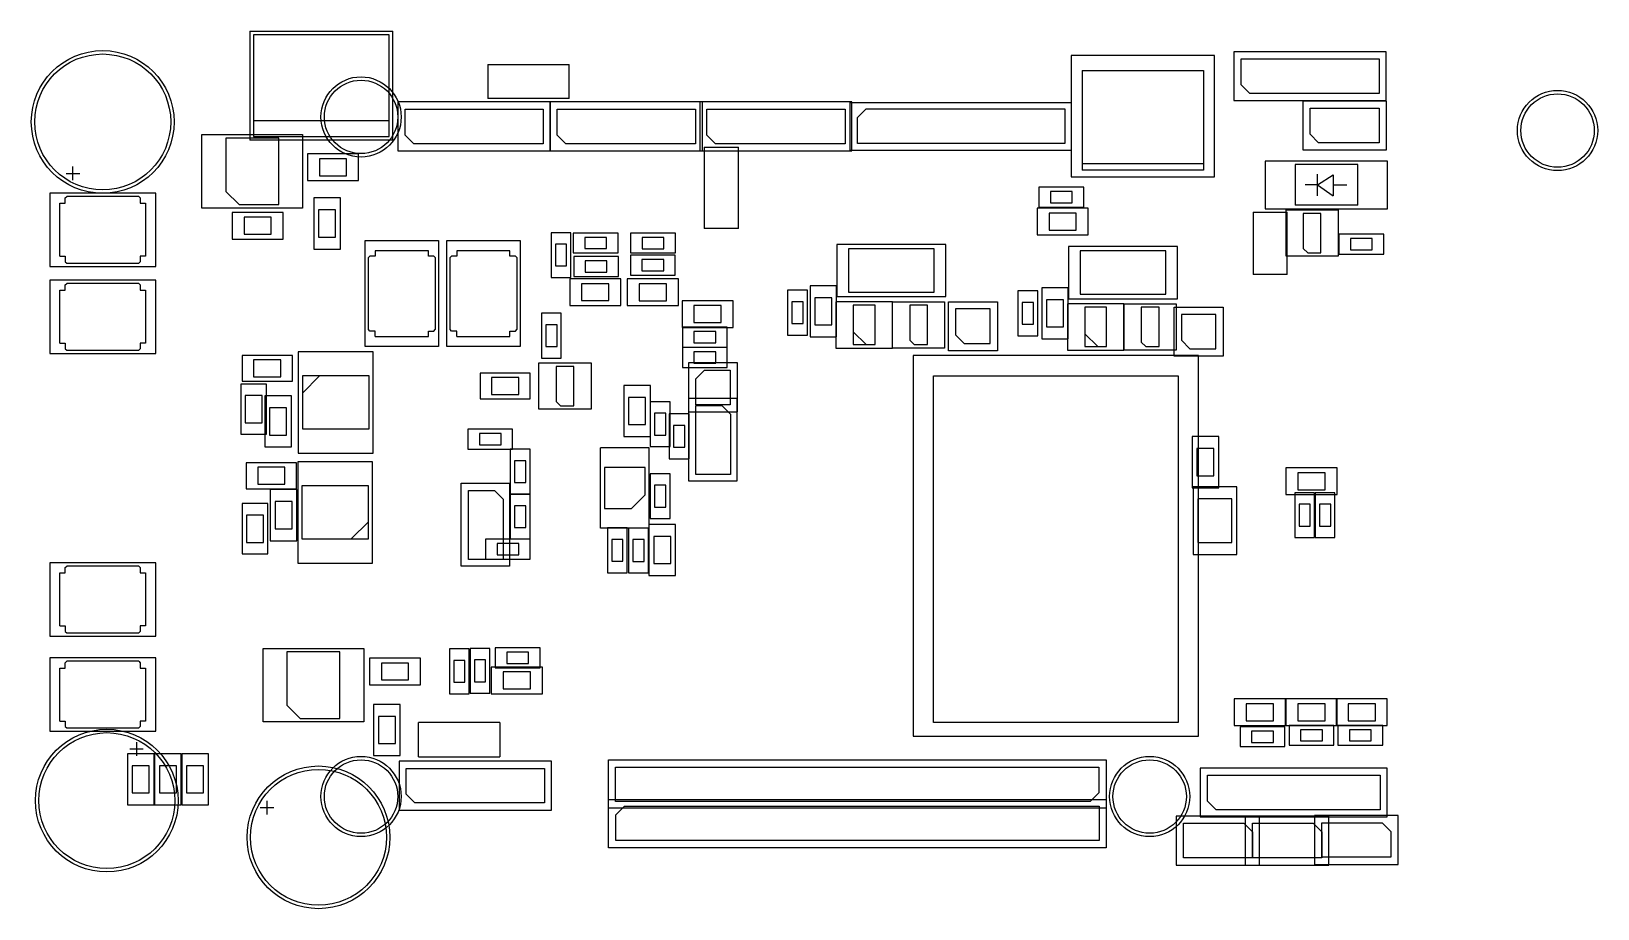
# Model space of a CAD drawing. Header units: metres. Extents: x 17 to 132, y -167 to -103.
import ezdxf

# ---------------------------------------------------------------- set-up
doc = ezdxf.new("R2010")
doc.units = ezdxf.units.M

msp = doc.modelspace()

# ---------------------------------------------------------------- linework, layer by layer
for p, q in [((94.03, -112.415), (102.97, -112.415)), ((75.925, -122.6), (75.925, -126)), ((80.075, -122.6), (75.925, -122.6)), ((78.8, -122.85), (77.2, -122.85)), ((77.2, -122.85), (77.2, -125.75)), ((78.8, -125.75), (78.8, -122.85)), ((80.075, -126), (80.075, -122.6)), ((92.9625, -122.75), (92.9625, -126.15)), ((97.1125, -122.75), (92.9625, -122.75)), ((94.2375, -123), (94.2375, -125.9)), ((95.8375, -123), (94.2375, -123)), ((95.8375, -125.9), (95.8375, -123)), ((97.1125, -126.15), (97.1125, -122.75)), ((77.2, -124.8), (78.15, -125.75)), ((94.2375, -124.95), (95.1875, -125.9)), ((36.385, -126.275), (36.385, -133.725)), ((41.885, -126.275), (36.385, -126.275)), ((41.885, -133.725), (41.885, -126.275)), ((75.925, -126), (80.075, -126)), ((77.2, -125.75), (78.8, -125.75)), ((102.6, -126.55), (81.6, -126.55)), ((81.6, -126.55), (81.6, -154.55)), ((92.9625, -126.15), (97.1125, -126.15)), ((94.2375, -125.9), (95.8375, -125.9)), ((102.6, -154.55), (102.6, -126.55)), ((41.585, -128.05), (36.685, -128.05)), ((37.955, -128.05), (36.685, -129.32)), ((36.685, -128.05), (36.685, -131.95)), ((41.585, -131.95), (41.585, -128.05)), ((83.1, -153.55), (83.1, -128.05)), ((83.1, -128.05), (101.1, -128.05)), ((101.1, -128.05), (101.1, -153.55)), ((36.685, -131.95), (41.585, -131.95)), ((41.85, -134.375), (36.35, -134.375)), ((36.35, -134.375), (36.35, -141.825)), ((36.385, -133.725), (41.885, -133.725)), ((41.85, -141.825), (41.85, -134.375)), ((41.55, -136.15), (36.65, -136.15)), ((36.65, -136.15), (36.65, -140.05)), ((41.55, -140.05), (41.55, -136.15)), ((40.28, -140.05), (41.55, -138.78)), ((36.65, -140.05), (41.55, -140.05)), ((36.35, -141.825), (41.85, -141.825)), ((101.1, -153.55), (83.1, -153.55)), ((81.6, -154.55), (102.6, -154.55))]:
    msp.add_line(p, q)
at = {"layer": 'BCrtYd', "color": 8}
for p, q in [((29.3, -115.7), (29.3, -110.3)), ((29.3, -110.3), (36.7, -110.3)), ((36.7, -110.3), (36.7, -115.7)), ((40.8175, -111.72), (37.0575, -111.72)), ((37.0575, -111.72), (37.0575, -113.68)), ((40.8175, -113.68), (40.8175, -111.72)), ((66.23, -111.22), (68.75, -111.22)), ((66.23, -111.22), (66.23, -117.2)), ((68.75, -117.2), (68.75, -111.22)), ((107.5, -112.25), (107.5, -115.75)), ((116.5, -112.25), (107.5, -112.25)), ((116.5, -115.75), (116.5, -112.25)), ((37.0575, -113.68), (40.8175, -113.68)), ((37.52, -114.9575), (37.52, -118.7175)), ((39.48, -114.9575), (37.52, -114.9575)), ((39.48, -118.7175), (39.48, -114.9575)), ((94.15, -114.17), (90.85, -114.17)), ((90.85, -114.17), (90.85, -115.63)), ((94.15, -115.63), (94.15, -114.17)), ((36.7, -115.7), (29.3, -115.7)), ((35.28, -116.02), (31.52, -116.02)), ((31.52, -116.02), (31.52, -117.98)), ((35.28, -117.98), (35.28, -116.02)), ((90.72, -115.72), (90.72, -117.68)), ((94.48, -115.72), (90.72, -115.72)), ((90.85, -115.63), (94.15, -115.63)), ((94.48, -117.68), (94.48, -115.72)), ((106.6075, -116), (109.1075, -116)), ((106.6075, -116), (106.6075, -120.6)), ((107.5, -115.75), (116.5, -115.75)), ((109.03007, -119.242908), (109.03007, -115.842908)), ((109.03007, -115.842908), (112.87007, -115.842908)), ((109.1075, -120.6), (109.1075, -116)), ((112.87007, -115.842908), (112.87007, -119.242908)), ((68.75, -117.2), (66.23, -117.2)), ((31.52, -117.98), (35.28, -117.98)), ((41.3, -125.9), (41.3, -118.1)), ((41.3, -118.1), (46.7, -118.1)), ((46.7, -118.1), (46.7, -125.9)), ((47.3, -118.1), (52.7, -118.1)), ((47.3, -125.9), (47.3, -118.1)), ((52.7, -118.1), (52.7, -125.9)), ((54.973291, -117.516189), (54.973291, -120.816189)), ((56.433291, -117.516189), (54.973291, -117.516189)), ((56.433291, -120.816189), (56.433291, -117.516189)), ((59.909483, -117.539978), (56.609483, -117.539978)), ((56.609483, -117.539978), (56.609483, -118.999978)), ((59.909483, -118.999978), (59.909483, -117.539978)), ((60.814728, -117.54886), (60.814728, -119.00886)), ((64.114728, -117.54886), (60.814728, -117.54886)), ((64.114728, -119.00886), (64.114728, -117.54886)), ((84, -118.38), (76, -118.38)), ((76, -118.38), (76, -122.22)), ((84, -122.22), (84, -118.38)), ((90.72, -117.68), (94.48, -117.68)), ((93.0375, -118.53), (93.0375, -122.37)), ((101.0375, -118.53), (93.0375, -118.53)), ((101.0375, -122.37), (101.0375, -118.53)), ((116.215253, -117.635674), (112.915253, -117.635674)), ((112.915253, -117.635674), (112.915253, -119.095674)), ((116.215253, -119.095674), (116.215253, -117.635674)), ((37.52, -118.7175), (39.48, -118.7175)), ((56.609483, -118.999978), (59.909483, -118.999978)), ((56.6375, -119.27), (56.6375, -120.73)), ((59.9375, -119.27), (56.6375, -119.27)), ((59.9375, -120.73), (59.9375, -119.27)), ((64.1125, -119.17), (60.8125, -119.17)), ((60.8125, -119.17), (60.8125, -120.63)), ((60.814728, -119.00886), (64.114728, -119.00886)), ((64.1125, -120.63), (64.1125, -119.17)), ((112.87007, -119.242908), (109.03007, -119.242908)), ((112.915253, -119.095674), (116.215253, -119.095674)), ((54.973291, -120.816189), (56.433291, -120.816189)), ((56.344462, -120.911118), (56.344462, -122.871118)), ((60.104462, -120.911118), (56.344462, -120.911118)), ((56.6375, -120.73), (59.9375, -120.73)), ((60.104462, -122.871118), (60.104462, -120.911118)), ((64.3425, -120.92), (60.5825, -120.92)), ((60.5825, -120.92), (60.5825, -122.88)), ((60.8125, -120.63), (64.1125, -120.63)), ((64.3425, -122.88), (64.3425, -120.92)), ((109.1075, -120.6), (106.6075, -120.6)), ((73.83, -121.75), (72.37, -121.75)), ((72.37, -121.75), (72.37, -125.05)), ((73.83, -125.05), (73.83, -121.75)), ((74.02, -121.42), (74.02, -125.18)), ((75.98, -121.42), (74.02, -121.42)), ((75.98, -125.18), (75.98, -121.42)), ((90.7675, -121.8), (89.3075, -121.8)), ((89.3075, -121.8), (89.3075, -125.1)), ((90.7675, -125.1), (90.7675, -121.8)), ((93.0175, -121.57), (91.0575, -121.57)), ((91.0575, -121.57), (91.0575, -125.33)), ((93.0175, -125.33), (93.0175, -121.57)), ((56.344462, -122.871118), (60.104462, -122.871118)), ((60.5825, -122.88), (64.3425, -122.88)), ((64.6075, -122.52), (64.6075, -124.48)), ((68.3675, -122.52), (64.6075, -122.52)), ((68.3675, -124.48), (68.3675, -122.52)), ((76, -122.22), (84, -122.22)), ((80.08, -126), (80.08, -122.6)), ((80.08, -122.6), (83.92, -122.6)), ((83.92, -122.6), (83.92, -126)), ((84.2, -126.198209), (84.2, -122.598209)), ((84.2, -122.598209), (87.8, -122.598209)), ((87.8, -122.598209), (87.8, -126.198209)), ((93.0375, -122.37), (101.0375, -122.37)), ((97.1175, -122.75), (100.9575, -122.75)), ((97.1175, -126.15), (97.1175, -122.75)), ((100.8, -126.6), (100.8, -123)), ((100.8, -123), (104.4, -123)), ((100.9575, -122.75), (100.9575, -126.15)), ((104.4, -123), (104.4, -126.6)), ((54.27, -123.4375), (54.27, -126.7375)), ((55.73, -123.4375), (54.27, -123.4375)), ((55.73, -126.7375), (55.73, -123.4375)), ((64.6075, -124.48), (68.3675, -124.48)), ((67.9375, -124.47), (64.6375, -124.47)), ((64.6375, -124.47), (64.6375, -125.93)), ((67.9375, -125.93), (67.9375, -124.47)), ((72.37, -125.05), (73.83, -125.05)), ((74.02, -125.18), (75.98, -125.18)), ((89.3075, -125.1), (90.7675, -125.1)), ((91.0575, -125.33), (93.0175, -125.33)), ((35.95, -126.55), (32.25, -126.55)), ((32.25, -126.55), (32.25, -128.45)), ((35.95, -128.45), (35.95, -126.55)), ((46.7, -125.9), (41.3, -125.9)), ((52.7, -125.9), (47.3, -125.9)), ((64.6375, -125.93), (67.9375, -125.93)), ((64.6375, -125.97), (64.6375, -127.43)), ((67.9375, -125.97), (64.6375, -125.97)), ((67.9375, -127.43), (67.9375, -125.97)), ((83.92, -126), (80.08, -126)), ((87.8, -126.198209), (84.2, -126.198209)), ((100.9575, -126.15), (97.1175, -126.15)), ((104.4, -126.6), (100.8, -126.6)), ((53.45, -127.85), (49.75, -127.85)), ((49.75, -127.85), (49.75, -129.75)), ((53.45, -129.75), (53.45, -127.85)), ((54.08, -127.1), (57.92, -127.1)), ((54.08, -130.5), (54.08, -127.1)), ((54.27, -126.7375), (55.73, -126.7375)), ((57.92, -127.1), (57.92, -130.5)), ((64.6375, -127.43), (67.9375, -127.43)), ((34.05, -128.65), (32.15, -128.65)), ((32.15, -128.65), (32.15, -132.35)), ((32.25, -128.45), (35.95, -128.45)), ((34.05, -132.35), (34.05, -128.65)), ((60.32, -128.7575), (60.32, -132.5175)), ((62.28, -128.7575), (60.32, -128.7575)), ((62.28, -132.5175), (62.28, -128.7575)), ((35.88, -129.52), (33.92, -129.52)), ((33.92, -129.52), (33.92, -133.28)), ((35.88, -133.28), (35.88, -129.52)), ((49.75, -129.75), (53.45, -129.75)), ((62.27, -129.95), (62.27, -133.25)), ((63.73, -129.95), (62.27, -129.95)), ((63.73, -133.25), (63.73, -129.95)), ((57.92, -130.5), (54.08, -130.5)), ((65.13, -130.85), (63.67, -130.85)), ((63.67, -130.85), (63.67, -134.15)), ((65.13, -134.15), (65.13, -130.85)), ((32.15, -132.35), (34.05, -132.35)), ((52.15, -131.97), (48.85, -131.97)), ((48.85, -131.97), (48.85, -133.43)), ((52.15, -133.43), (52.15, -131.97)), ((33.92, -133.28), (35.88, -133.28)), ((48.85, -133.43), (52.15, -133.43)), ((51.97, -133.45), (51.97, -136.75)), ((53.43, -133.45), (51.97, -133.45)), ((53.43, -136.75), (53.43, -133.45)), ((62.2, -133.35), (58.6, -133.35)), ((58.6, -139.25), (58.6, -133.35)), ((60.32, -132.5175), (62.28, -132.5175)), ((62.2, -139.25), (62.2, -133.35)), ((62.27, -133.25), (63.73, -133.25)), ((104.08, -132.52), (102.12, -132.52)), ((102.12, -132.52), (102.12, -136.28)), ((104.08, -136.28), (104.08, -132.52)), ((32.55, -134.45), (32.55, -136.35)), ((36.25, -134.45), (32.55, -134.45)), ((36.25, -136.35), (36.25, -134.45)), ((63.67, -134.15), (65.13, -134.15)), ((63.73, -135.25), (62.27, -135.25)), ((62.27, -135.25), (62.27, -138.55)), ((63.73, -138.55), (63.73, -135.25)), ((109.02, -134.82), (109.02, -136.78)), ((112.78, -134.82), (109.02, -134.82)), ((112.78, -136.78), (112.78, -134.82)), ((32.55, -136.35), (36.25, -136.35)), ((36.28, -136.42), (34.32, -136.42)), ((34.32, -136.42), (34.32, -140.18)), ((36.28, -140.18), (36.28, -136.42)), ((51.97, -136.75), (53.43, -136.75)), ((51.97, -136.75), (51.97, -140.05)), ((53.43, -136.75), (51.97, -136.75)), ((53.43, -140.05), (53.43, -136.75)), ((102.12, -136.28), (104.08, -136.28)), ((102.2, -136.22), (102.2, -141.18)), ((105.4, -136.22), (102.2, -136.22)), ((105.4, -141.18), (105.4, -136.22)), ((109.02, -136.78), (112.78, -136.78)), ((109.67, -136.65), (109.67, -139.95)), ((111.13, -136.65), (109.67, -136.65)), ((111.13, -139.95), (111.13, -136.65)), ((111.17, -136.65), (111.17, -139.95)), ((112.63, -136.65), (111.17, -136.65)), ((112.63, -139.95), (112.63, -136.65)), ((32.25, -137.45), (32.25, -141.15)), ((34.15, -137.45), (32.25, -137.45)), ((34.15, -141.15), (34.15, -137.45)), ((62.2, -139.25), (58.6, -139.25)), ((59.118657, -139.238919), (59.118657, -142.538919)), ((60.578657, -139.238919), (59.118657, -139.238919)), ((60.578657, -142.538919), (60.578657, -139.238919)), ((60.67, -139.25), (60.67, -142.55)), ((62.13, -139.25), (60.67, -139.25)), ((62.13, -142.55), (62.13, -139.25)), ((64.130801, -138.975675), (62.170801, -138.975675)), ((62.170801, -138.975675), (62.170801, -142.735675)), ((62.27, -138.55), (63.73, -138.55)), ((64.130801, -142.735675), (64.130801, -138.975675)), ((34.32, -140.18), (36.28, -140.18)), ((53.45, -140.07), (50.15, -140.07)), ((50.15, -140.07), (50.15, -141.53)), ((51.97, -140.05), (53.43, -140.05)), ((53.45, -141.53), (53.45, -140.07)), ((109.67, -139.95), (111.13, -139.95)), ((111.17, -139.95), (112.63, -139.95)), ((32.25, -141.15), (34.15, -141.15)), ((50.15, -141.53), (53.45, -141.53)), ((102.2, -141.18), (105.4, -141.18)), ((59.118657, -142.538919), (60.578657, -142.538919)), ((60.67, -142.55), (62.13, -142.55)), ((62.170801, -142.735675), (64.130801, -142.735675)), ((33.8, -153.5), (33.8, -148.1)), ((33.8, -148.1), (41.2, -148.1)), ((41.2, -148.1), (41.2, -153.5)), ((48.962788, -148.136211), (47.502788, -148.136211)), ((47.502788, -148.136211), (47.502788, -151.436211)), ((48.962788, -151.436211), (48.962788, -148.136211)), ((50.480888, -148.102968), (49.020888, -148.102968)), ((49.020888, -148.102968), (49.020888, -151.402968)), ((50.480888, -151.402968), (50.480888, -148.102968)), ((54.171144, -148.07), (50.871144, -148.07)), ((50.871144, -148.07), (50.871144, -149.53)), ((54.171144, -149.53), (54.171144, -148.07)), ((45.38, -148.82), (41.62, -148.82)), ((41.62, -148.82), (41.62, -150.78)), ((45.38, -150.78), (45.38, -148.82)), ((50.577366, -149.470824), (50.577366, -151.430824)), ((54.337366, -149.470824), (50.577366, -149.470824)), ((50.871144, -149.53), (54.171144, -149.53)), ((54.337366, -151.430824), (54.337366, -149.470824)), ((41.62, -150.78), (45.38, -150.78)), ((47.502788, -151.436211), (48.962788, -151.436211)), ((49.020888, -151.402968), (50.480888, -151.402968)), ((50.577366, -151.430824), (54.337366, -151.430824)), ((105.22, -151.82), (105.22, -153.78)), ((108.98, -151.82), (105.22, -151.82)), ((108.98, -153.78), (108.98, -151.82)), ((109.02, -151.82), (109.02, -153.78)), ((112.78, -151.82), (109.02, -151.82)), ((112.72, -151.82), (112.72, -153.78)), ((116.48, -151.82), (112.72, -151.82)), ((112.78, -153.78), (112.78, -151.82)), ((116.48, -153.78), (116.48, -151.82)), ((41.92, -152.22), (41.92, -155.98)), ((43.88, -152.22), (41.92, -152.22)), ((43.88, -155.98), (43.88, -152.22)), ((41.2, -153.5), (33.8, -153.5)), ((51.2, -153.55), (45.22, -153.55)), ((45.22, -156.07), (45.22, -153.55)), ((51.2, -153.55), (51.2, -156.07)), ((105.22, -153.78), (108.98, -153.78)), ((108.95, -153.87), (105.65, -153.87)), ((105.65, -153.87), (105.65, -155.33)), ((108.95, -155.33), (108.95, -153.87)), ((109.02, -153.78), (112.78, -153.78)), ((109.25, -153.77), (109.25, -155.23)), ((112.55, -153.77), (109.25, -153.77)), ((112.55, -155.23), (112.55, -153.77)), ((112.72, -153.78), (116.48, -153.78)), ((116.15, -153.77), (112.85, -153.77)), ((112.85, -153.77), (112.85, -155.23)), ((116.15, -155.23), (116.15, -153.77)), ((105.65, -155.33), (108.95, -155.33)), ((109.25, -155.23), (112.55, -155.23)), ((112.85, -155.23), (116.15, -155.23)), ((23.82, -155.8575), (23.82, -159.6175)), ((25.78, -155.8575), (23.82, -155.8575)), ((25.78, -159.6175), (25.78, -155.8575)), ((25.82, -155.8575), (25.82, -159.6175)), ((27.78, -155.8575), (25.82, -155.8575)), ((27.78, -159.6175), (27.78, -155.8575)), ((29.768699, -155.852048), (27.808699, -155.852048)), ((27.808699, -155.852048), (27.808699, -159.612048)), ((29.768699, -159.612048), (29.768699, -155.852048)), ((41.92, -155.98), (43.88, -155.98)), ((45.22, -156.07), (51.2, -156.07)), ((23.82, -159.6175), (25.78, -159.6175)), ((25.82, -159.6175), (27.78, -159.6175)), ((27.808699, -159.612048), (29.768699, -159.612048))]:
    msp.add_line(p, q, dxfattribs=at)
at = {"layer": 'BFab', "color": 6}
for p, q in [((34.95, -110.55), (31.05, -110.55)), ((31.05, -110.55), (31.05, -114.475)), ((34.95, -115.45), (34.95, -110.55)), ((39.9375, -112.075), (37.9375, -112.075)), ((37.9375, -112.075), (37.9375, -113.325)), ((39.9375, -113.325), (39.9375, -112.075)), ((114.3, -112.5), (109.7, -112.5)), ((109.7, -112.5), (109.7, -115.5)), ((114.3, -115.5), (114.3, -112.5)), ((37.9375, -113.325), (39.9375, -113.325)), ((111.35056, -113.99898), (110.44886, -113.99898)), ((111.35056, -114.79908), (111.35056, -113.19888)), ((111.35056, -113.99898), (112.50118, -113.24968)), ((111.35056, -113.99898), (112.50118, -114.79908)), ((112.50118, -113.24968), (112.50118, -114.79908)), ((112.50118, -113.99898), (113.4994, -113.99898)), ((31.05, -114.475), (32.025, -115.45)), ((91.7, -114.4875), (91.7, -115.3125)), ((93.3, -114.4875), (91.7, -114.4875)), ((93.3, -115.3125), (93.3, -114.4875)), ((32.025, -115.45), (34.95, -115.45)), ((39.125, -115.8375), (37.875, -115.8375)), ((37.875, -115.8375), (37.875, -117.8375)), ((39.125, -117.8375), (39.125, -115.8375)), ((91.6, -116.075), (91.6, -117.325)), ((93.6, -116.075), (91.6, -116.075)), ((91.7, -115.3125), (93.3, -115.3125)), ((93.6, -117.325), (93.6, -116.075)), ((114.3, -115.5), (109.7, -115.5)), ((111.60007, -116.092908), (110.30007, -116.092908)), ((110.30007, -116.092908), (110.30007, -118.667908)), ((111.60007, -118.992908), (111.60007, -116.092908)), ((34.4, -116.375), (32.4, -116.375)), ((32.4, -116.375), (32.4, -117.625)), ((34.4, -117.625), (34.4, -116.375)), ((91.6, -117.325), (93.6, -117.325)), ((32.4, -117.625), (34.4, -117.625)), ((37.875, -117.8375), (39.125, -117.8375)), ((56.115791, -118.366189), (55.290791, -118.366189)), ((55.290791, -118.366189), (55.290791, -119.966189)), ((56.115791, -119.966189), (56.115791, -118.366189)), ((59.059483, -117.857478), (57.459483, -117.857478)), ((57.459483, -117.857478), (57.459483, -118.682478)), ((59.059483, -118.682478), (59.059483, -117.857478)), ((63.264728, -117.86636), (61.664728, -117.86636)), ((61.664728, -117.86636), (61.664728, -118.69136)), ((63.264728, -118.69136), (63.264728, -117.86636)), ((115.365253, -117.953174), (113.765253, -117.953174)), ((113.765253, -117.953174), (113.765253, -118.778174)), ((115.365253, -118.778174), (115.365253, -117.953174)), ((41.65, -119.25), (41.55, -119.35)), ((41.55, -124.65), (41.55, -119.35)), ((42.05, -119.25), (41.65, -119.25)), ((42.05, -118.85), (42.05, -119.25)), ((45.95, -118.85), (42.05, -118.85)), ((45.95, -119.25), (45.95, -118.85)), ((46.35, -119.25), (45.95, -119.25)), ((46.45, -119.35), (46.35, -119.25)), ((46.45, -119.35), (46.45, -124.65)), ((47.65, -119.25), (47.55, -119.35)), ((47.55, -124.65), (47.55, -119.35)), ((48.05, -119.25), (47.65, -119.25)), ((48.05, -118.85), (48.05, -119.25)), ((51.95, -118.85), (48.05, -118.85)), ((51.95, -119.25), (51.95, -118.85)), ((52.35, -119.25), (51.95, -119.25)), ((52.45, -119.35), (52.35, -119.25)), ((52.45, -119.35), (52.45, -124.65)), ((57.459483, -118.682478), (59.059483, -118.682478)), ((59.0875, -119.5875), (57.4875, -119.5875)), ((57.4875, -119.5875), (57.4875, -120.4125)), ((59.0875, -120.4125), (59.0875, -119.5875)), ((63.2625, -119.4875), (61.6625, -119.4875)), ((61.6625, -119.4875), (61.6625, -120.3125)), ((61.664728, -118.69136), (63.264728, -118.69136)), ((63.2625, -120.3125), (63.2625, -119.4875)), ((76.85, -118.7), (76.85, -121.9)), ((83.15, -118.7), (76.85, -118.7)), ((83.15, -121.9), (83.15, -118.7)), ((93.8875, -118.85), (93.8875, -122.05)), ((100.1875, -118.85), (93.8875, -118.85)), ((100.1875, -122.05), (100.1875, -118.85)), ((110.30007, -118.667908), (110.62507, -118.992908)), ((110.62507, -118.992908), (111.60007, -118.992908)), ((113.765253, -118.778174), (115.365253, -118.778174)), ((55.290791, -119.966189), (56.115791, -119.966189)), ((57.4875, -120.4125), (59.0875, -120.4125)), ((61.6625, -120.3125), (63.2625, -120.3125)), ((57.224462, -121.266118), (57.224462, -122.516118)), ((59.224462, -121.266118), (57.224462, -121.266118)), ((59.224462, -122.516118), (59.224462, -121.266118)), ((61.4625, -121.275), (61.4625, -122.525)), ((63.4625, -121.275), (61.4625, -121.275)), ((63.4625, -122.525), (63.4625, -121.275)), ((76.85, -121.9), (83.15, -121.9)), ((93.8875, -122.05), (100.1875, -122.05)), ((57.224462, -122.516118), (59.224462, -122.516118)), ((61.4625, -122.525), (63.4625, -122.525)), ((65.4875, -122.875), (65.4875, -124.125)), ((67.4875, -122.875), (65.4875, -122.875)), ((67.4875, -124.125), (67.4875, -122.875)), ((73.5125, -122.6), (72.6875, -122.6)), ((72.6875, -122.6), (72.6875, -124.2)), ((73.5125, -124.2), (73.5125, -122.6)), ((75.625, -122.3), (74.375, -122.3)), ((74.375, -122.3), (74.375, -124.3)), ((75.625, -124.3), (75.625, -122.3)), ((82.65, -122.85), (81.35, -122.85)), ((81.35, -122.85), (81.35, -125.425)), ((82.65, -125.75), (82.65, -122.85)), ((87.27, -123.128209), (84.73, -123.128209)), ((84.73, -123.128209), (84.73, -125.033209)), ((87.27, -125.668209), (87.27, -123.128209)), ((89.625, -122.65), (89.625, -124.25)), ((90.45, -122.65), (89.625, -122.65)), ((90.45, -124.25), (90.45, -122.65)), ((92.6625, -122.45), (91.4125, -122.45)), ((91.4125, -122.45), (91.4125, -124.45)), ((92.6625, -124.45), (92.6625, -122.45)), ((99.6875, -123), (98.3875, -123)), ((98.3875, -123), (98.3875, -125.575)), ((99.6875, -125.9), (99.6875, -123)), ((54.5875, -124.2875), (54.5875, -125.8875)), ((55.4125, -124.2875), (54.5875, -124.2875)), ((55.4125, -125.8875), (55.4125, -124.2875)), ((65.4875, -124.125), (67.4875, -124.125)), ((72.6875, -124.2), (73.5125, -124.2)), ((74.375, -124.3), (75.625, -124.3)), ((89.625, -124.25), (90.45, -124.25)), ((101.33, -123.53), (101.33, -125.435)), ((103.87, -123.53), (101.33, -123.53)), ((103.87, -126.07), (103.87, -123.53)), ((41.65, -124.75), (41.55, -124.65)), ((42.05, -124.75), (41.65, -124.75)), ((42.05, -125.15), (42.05, -124.75)), ((42.05, -125.15), (45.95, -125.15)), ((45.95, -125.15), (45.95, -124.75)), ((45.95, -124.75), (46.35, -124.75)), ((46.35, -124.75), (46.45, -124.65)), ((47.65, -124.75), (47.55, -124.65)), ((48.05, -124.75), (47.65, -124.75)), ((48.05, -125.15), (48.05, -124.75)), ((48.05, -125.15), (51.95, -125.15)), ((51.95, -125.15), (51.95, -124.75)), ((51.95, -124.75), (52.35, -124.75)), ((52.35, -124.75), (52.45, -124.65)), ((67.0875, -124.7875), (65.4875, -124.7875)), ((65.4875, -124.7875), (65.4875, -125.6125)), ((67.0875, -125.6125), (67.0875, -124.7875)), ((81.35, -125.425), (81.675, -125.75)), ((84.73, -125.033209), (85.365, -125.668209)), ((91.4125, -124.45), (92.6625, -124.45)), ((101.33, -125.435), (101.965, -126.07)), ((54.5875, -125.8875), (55.4125, -125.8875)), ((65.4875, -125.6125), (67.0875, -125.6125)), ((67.0875, -126.2875), (65.4875, -126.2875)), ((65.4875, -126.2875), (65.4875, -127.1125)), ((67.0875, -127.1125), (67.0875, -126.2875)), ((81.675, -125.75), (82.65, -125.75)), ((85.365, -125.668209), (87.27, -125.668209)), ((98.3875, -125.575), (98.7125, -125.9)), ((98.7125, -125.9), (99.6875, -125.9)), ((101.965, -126.07), (103.87, -126.07)), ((33.1, -126.875), (33.1, -128.125)), ((35.1, -126.875), (33.1, -126.875)), ((35.1, -128.125), (35.1, -126.875)), ((55.35, -127.35), (55.35, -129.925)), ((56.65, -127.35), (55.35, -127.35)), ((56.65, -130.25), (56.65, -127.35)), ((65.4875, -127.1125), (67.0875, -127.1125)), ((33.1, -128.125), (35.1, -128.125)), ((52.6, -128.175), (50.6, -128.175)), ((50.6, -128.175), (50.6, -129.425)), ((52.6, -129.425), (52.6, -128.175)), ((33.725, -129.5), (32.475, -129.5)), ((32.475, -129.5), (32.475, -131.5)), ((33.725, -131.5), (33.725, -129.5)), ((50.6, -129.425), (52.6, -129.425)), ((55.35, -129.925), (55.675, -130.25)), ((61.925, -129.6375), (60.675, -129.6375)), ((60.675, -129.6375), (60.675, -131.6375)), ((61.925, -131.6375), (61.925, -129.6375)), ((34.275, -130.4), (34.275, -132.4)), ((35.525, -130.4), (34.275, -130.4)), ((35.525, -132.4), (35.525, -130.4)), ((55.675, -130.25), (56.65, -130.25)), ((62.5875, -130.8), (62.5875, -132.4)), ((63.4125, -130.8), (62.5875, -130.8)), ((63.4125, -132.4), (63.4125, -130.8)), ((32.475, -131.5), (33.725, -131.5)), ((34.275, -132.4), (35.525, -132.4)), ((49.7, -132.2875), (49.7, -133.1125)), ((51.3, -132.2875), (49.7, -132.2875)), ((51.3, -133.1125), (51.3, -132.2875)), ((60.675, -131.6375), (61.925, -131.6375)), ((62.5875, -132.4), (63.4125, -132.4)), ((63.9875, -131.7), (63.9875, -133.3)), ((64.8125, -131.7), (63.9875, -131.7)), ((64.8125, -133.3), (64.8125, -131.7)), ((49.7, -133.1125), (51.3, -133.1125)), ((63.9875, -133.3), (64.8125, -133.3)), ((102.475, -133.4), (102.475, -135.4)), ((103.725, -133.4), (102.475, -133.4)), ((103.725, -135.4), (103.725, -133.4)), ((33.4, -134.775), (33.4, -136.025)), ((35.4, -134.775), (33.4, -134.775)), ((35.4, -136.025), (35.4, -134.775)), ((52.2875, -134.3), (52.2875, -135.9)), ((53.1125, -134.3), (52.2875, -134.3)), ((53.1125, -135.9), (53.1125, -134.3)), ((52.2875, -135.9), (53.1125, -135.9)), ((61.9, -134.8), (58.9, -134.8)), ((58.9, -134.8), (58.9, -137.8)), ((61.9, -136.8), (61.9, -134.8)), ((102.475, -135.4), (103.725, -135.4)), ((111.9, -135.175), (109.9, -135.175)), ((109.9, -135.175), (109.9, -136.425)), ((111.9, -136.425), (111.9, -135.175)), ((33.4, -136.025), (35.4, -136.025)), ((60.9, -137.8), (61.9, -136.8)), ((62.5875, -136.1), (62.5875, -137.7)), ((63.4125, -136.1), (62.5875, -136.1)), ((63.4125, -137.7), (63.4125, -136.1)), ((109.9, -136.425), (111.9, -136.425)), ((35.925, -137.3), (34.675, -137.3)), ((34.675, -137.3), (34.675, -139.3)), ((35.925, -139.3), (35.925, -137.3)), ((53.1125, -137.6), (52.2875, -137.6)), ((52.2875, -137.6), (52.2875, -139.2)), ((53.1125, -139.2), (53.1125, -137.6)), ((58.9, -137.8), (60.9, -137.8)), ((62.5875, -137.7), (63.4125, -137.7)), ((102.55, -137.1), (102.55, -140.3)), ((105.05, -137.1), (102.55, -137.1)), ((105.05, -140.3), (105.05, -137.1)), ((110.8125, -137.5), (109.9875, -137.5)), ((109.9875, -137.5), (109.9875, -139.1)), ((110.8125, -139.1), (110.8125, -137.5)), ((111.4875, -137.5), (111.4875, -139.1)), ((112.3125, -137.5), (111.4875, -137.5)), ((112.3125, -139.1), (112.3125, -137.5)), ((33.825, -138.3), (32.575, -138.3)), ((32.575, -138.3), (32.575, -140.3)), ((33.825, -140.3), (33.825, -138.3)), ((34.675, -139.3), (35.925, -139.3)), ((52.2875, -139.2), (53.1125, -139.2)), ((109.9875, -139.1), (110.8125, -139.1)), ((111.4875, -139.1), (112.3125, -139.1)), ((32.575, -140.3), (33.825, -140.3)), ((51, -140.3875), (51, -141.2125)), ((52.6, -140.3875), (51, -140.3875)), ((52.6, -141.2125), (52.6, -140.3875)), ((59.436157, -140.088919), (59.436157, -141.688919)), ((60.261157, -140.088919), (59.436157, -140.088919)), ((60.261157, -141.688919), (60.261157, -140.088919)), ((61.8125, -140.1), (60.9875, -140.1)), ((60.9875, -140.1), (60.9875, -141.7)), ((61.8125, -141.7), (61.8125, -140.1)), ((63.775801, -139.855675), (62.525801, -139.855675)), ((62.525801, -139.855675), (62.525801, -141.855675)), ((63.775801, -141.855675), (63.775801, -139.855675)), ((102.55, -140.3), (105.05, -140.3)), ((51, -141.2125), (52.6, -141.2125)), ((59.436157, -141.688919), (60.261157, -141.688919)), ((60.9875, -141.7), (61.8125, -141.7)), ((62.525801, -141.855675), (63.775801, -141.855675)), ((35.55, -148.35), (35.55, -152.275)), ((39.45, -148.35), (35.55, -148.35)), ((39.45, -153.25), (39.45, -148.35)), ((51.721144, -148.3875), (51.721144, -149.2125)), ((53.321144, -148.3875), (51.721144, -148.3875)), ((53.321144, -149.2125), (53.321144, -148.3875)), ((44.5, -149.175), (42.5, -149.175)), ((42.5, -149.175), (42.5, -150.425)), ((44.5, -150.425), (44.5, -149.175)), ((47.820288, -148.986211), (47.820288, -150.586211)), ((48.645288, -148.986211), (47.820288, -148.986211)), ((48.645288, -150.586211), (48.645288, -148.986211)), ((50.163388, -148.952968), (49.338388, -148.952968)), ((49.338388, -148.952968), (49.338388, -150.552968)), ((50.163388, -150.552968), (50.163388, -148.952968)), ((51.721144, -149.2125), (53.321144, -149.2125)), ((42.5, -150.425), (44.5, -150.425)), ((47.820288, -150.586211), (48.645288, -150.586211)), ((49.338388, -150.552968), (50.163388, -150.552968)), ((53.457366, -149.825824), (51.457366, -149.825824)), ((51.457366, -149.825824), (51.457366, -151.075824)), ((53.457366, -151.075824), (53.457366, -149.825824)), ((51.457366, -151.075824), (53.457366, -151.075824)), ((35.55, -152.275), (36.525, -153.25)), ((43.525, -153.1), (42.275, -153.1)), ((42.275, -153.1), (42.275, -155.1)), ((43.525, -155.1), (43.525, -153.1)), ((106.1, -152.175), (106.1, -153.425)), ((108.1, -152.175), (106.1, -152.175)), ((108.1, -153.425), (108.1, -152.175)), ((109.9, -152.175), (109.9, -153.425)), ((111.9, -152.175), (109.9, -152.175)), ((111.9, -153.425), (111.9, -152.175)), ((115.6, -152.175), (113.6, -152.175)), ((113.6, -152.175), (113.6, -153.425)), ((115.6, -153.425), (115.6, -152.175)), ((36.525, -153.25), (39.45, -153.25)), ((106.1, -153.425), (108.1, -153.425)), ((106.5, -154.1875), (106.5, -155.0125)), ((108.1, -154.1875), (106.5, -154.1875)), ((108.1, -155.0125), (108.1, -154.1875)), ((109.9, -153.425), (111.9, -153.425)), ((111.7, -154.0875), (110.1, -154.0875)), ((110.1, -154.0875), (110.1, -154.9125)), ((111.7, -154.9125), (111.7, -154.0875)), ((113.6, -153.425), (115.6, -153.425)), ((113.7, -154.0875), (113.7, -154.9125)), ((115.3, -154.0875), (113.7, -154.0875)), ((115.3, -154.9125), (115.3, -154.0875)), ((42.275, -155.1), (43.525, -155.1)), ((106.5, -155.0125), (108.1, -155.0125)), ((110.1, -154.9125), (111.7, -154.9125)), ((113.7, -154.9125), (115.3, -154.9125)), ((24.175, -156.7375), (24.175, -158.7375)), ((25.425, -156.7375), (24.175, -156.7375)), ((25.425, -158.7375), (25.425, -156.7375)), ((26.175, -156.7375), (26.175, -158.7375)), ((27.425, -156.7375), (26.175, -156.7375)), ((27.425, -158.7375), (27.425, -156.7375)), ((28.163699, -156.732048), (28.163699, -158.732048)), ((29.413699, -156.732048), (28.163699, -156.732048)), ((29.413699, -158.732048), (29.413699, -156.732048)), ((24.175, -158.7375), (25.425, -158.7375)), ((26.175, -158.7375), (27.425, -158.7375)), ((28.163699, -158.732048), (29.413699, -158.732048))]:
    msp.add_line(p, q, dxfattribs=at)
at = {"layer": 'Cmts', "color": 1}
for centre in [(41, -109), (129, -110), (41, -159), (99, -159)]:
    msp.add_circle(centre, 2.7, dxfattribs=at)
at = {"layer": 'FCrtYd', "color": 7}
for p, q in [((32.83, -102.7), (43.33, -102.7)), ((32.83, -102.7), (32.83, -110.7)), ((43.33, -110.7), (43.33, -102.7)), ((93.23, -104.485), (93.23, -113.415)), ((103.77, -104.485), (93.23, -104.485)), ((103.77, -113.415), (103.77, -104.485)), ((105.2, -104.2), (105.2, -107.8)), ((116.4, -104.2), (105.2, -104.2)), ((116.4, -107.8), (116.4, -104.2)), ((50.32, -105.13), (50.32, -107.65)), ((50.32, -105.13), (56.3, -105.13)), ((56.3, -107.65), (56.3, -105.13)), ((43.705, -107.9), (43.705, -111.5)), ((54.905, -107.9), (43.705, -107.9)), ((56.3, -107.65), (50.32, -107.65)), ((54.905, -111.5), (54.905, -107.9)), ((66.105, -107.9), (54.905, -107.9)), ((54.905, -107.9), (54.905, -111.5)), ((77.105, -107.9), (65.905, -107.9)), ((65.905, -107.9), (65.905, -111.5)), ((66.105, -111.5), (66.105, -107.9)), ((76.98, -107.925), (93.23, -107.925)), ((76.98, -111.475), (76.98, -107.925)), ((77.105, -111.5), (77.105, -107.9)), ((93.23, -107.925), (93.23, -111.475)), ((105.2, -107.8), (116.4, -107.8)), ((116.414729, -107.828803), (110.264729, -107.828803)), ((110.264729, -107.828803), (110.264729, -111.428803)), ((116.414729, -111.428803), (116.414729, -107.828803)), ((43.33, -110.7), (32.83, -110.7)), ((43.705, -111.5), (54.905, -111.5)), ((54.905, -111.5), (66.105, -111.5)), ((65.905, -111.5), (77.105, -111.5)), ((93.23, -111.475), (76.98, -111.475)), ((110.264729, -111.428803), (116.414729, -111.428803)), ((93.23, -113.415), (103.77, -113.415)), ((25.9, -114.6), (18.1, -114.6)), ((18.1, -114.6), (18.1, -120)), ((25.9, -120), (25.9, -114.6)), ((18.1, -120), (25.9, -120)), ((25.9, -121), (18.1, -121)), ((18.1, -121), (18.1, -126.4)), ((25.9, -126.4), (25.9, -121)), ((18.1, -126.4), (25.9, -126.4)), ((68.6875, -127.1), (65.0875, -127.1)), ((65.0875, -127.1), (65.0875, -130.7)), ((68.6875, -130.7), (68.6875, -127.1)), ((65.1, -129.7), (68.65, -129.7)), ((65.1, -135.8), (65.1, -129.7)), ((68.65, -129.7), (68.65, -135.8)), ((65.0875, -130.7), (68.6875, -130.7)), ((68.65, -135.8), (65.1, -135.8)), ((48.375, -142.05), (48.375, -135.95)), ((48.375, -135.95), (51.925, -135.95)), ((51.925, -135.95), (51.925, -142.05)), ((25.9, -141.8), (18.1, -141.8)), ((18.1, -141.8), (18.1, -147.2)), ((25.9, -147.2), (25.9, -141.8)), ((51.925, -142.05), (48.375, -142.05)), ((18.1, -147.2), (25.9, -147.2)), ((18.1, -148.8), (18.1, -154.2)), ((25.9, -148.8), (18.1, -148.8)), ((25.9, -154.2), (25.9, -148.8)), ((18.1, -154.2), (25.9, -154.2)), ((43.8, -156.4), (43.8, -160)), ((55, -156.4), (43.8, -156.4)), ((55, -160), (55, -156.4)), ((59.2, -156.3), (95.8, -156.3)), ((59.2, -159.85), (59.2, -156.3)), ((95.8, -156.3), (95.8, -159.85)), ((102.725, -156.9), (102.725, -160.5)), ((116.475, -156.9), (102.725, -156.9)), ((116.475, -160.5), (116.475, -156.9)), ((43.8, -160), (55, -160)), ((59.2, -162.775), (59.2, -159.225)), ((59.2, -159.225), (95.8, -159.225)), ((95.8, -159.85), (59.2, -159.85)), ((95.8, -159.225), (95.8, -162.775)), ((100.939398, -160.43814), (100.939398, -164.03814)), ((107.089398, -160.43814), (100.939398, -160.43814)), ((102.725, -160.5), (116.475, -160.5)), ((106.033635, -160.439472), (106.033635, -164.039472)), ((112.183635, -160.439472), (106.033635, -160.439472)), ((107.089398, -164.03814), (107.089398, -160.43814)), ((111.125, -160.4), (111.125, -164)), ((117.275, -160.4), (111.125, -160.4)), ((112.183635, -164.039472), (112.183635, -160.439472)), ((117.275, -164), (117.275, -160.4)), ((95.8, -162.775), (59.2, -162.775)), ((100.939398, -164.03814), (107.089398, -164.03814)), ((106.033635, -164.039472), (112.183635, -164.039472)), ((111.125, -164), (117.275, -164))]:
    msp.add_line(p, q, dxfattribs=at)
for centre, radius in [((22, -109.367677), 5.25), ((41, -109), 2.95), ((129, -110), 2.95), ((22.3, -159.3), 5.25), ((41, -159), 2.95), ((99, -159), 2.95), ((37.867677, -162), 5.25)]:
    msp.add_circle(centre, radius, dxfattribs=at)
at = {"layer": 'FFab', "color": 5}
for p, q in [((43.08, -102.95), (33.08, -102.95)), ((33.08, -102.95), (33.08, -110.45)), ((43.08, -110.45), (43.08, -102.95)), ((105.73, -106.635), (105.73, -104.73)), ((105.73, -104.73), (115.89, -104.73)), ((115.89, -104.73), (115.89, -107.27)), ((94.03, -105.595), (102.97, -105.595)), ((94.03, -105.595), (94.03, -112.915)), ((102.97, -105.595), (102.97, -112.915)), ((106.365, -107.27), (105.73, -106.635)), ((115.89, -107.27), (106.365, -107.27)), ((33.13, -109.25), (43.03, -109.25)), ((44.235, -108.43), (54.395, -108.43)), ((44.235, -110.335), (44.235, -108.43)), ((54.395, -108.43), (54.395, -110.97)), ((55.435, -110.335), (55.435, -108.43)), ((55.435, -108.43), (65.595, -108.43)), ((65.595, -108.43), (65.595, -110.97)), ((66.435, -108.43), (76.595, -108.43)), ((66.435, -110.335), (66.435, -108.43)), ((76.595, -108.43), (76.595, -110.97)), ((77.51, -109.04), (78.145, -108.405)), ((77.51, -110.945), (77.51, -109.04)), ((78.145, -108.405), (92.75, -108.405)), ((92.75, -108.405), (92.75, -110.945)), ((110.794729, -108.358803), (115.874729, -108.358803)), ((110.794729, -110.263803), (110.794729, -108.358803)), ((115.874729, -108.358803), (115.874729, -110.898803)), ((33.08, -110.45), (43.08, -110.45)), ((44.87, -110.97), (44.235, -110.335)), ((56.07, -110.97), (55.435, -110.335)), ((67.07, -110.97), (66.435, -110.335)), ((111.429729, -110.898803), (110.794729, -110.263803)), ((54.395, -110.97), (44.87, -110.97)), ((65.595, -110.97), (56.07, -110.97)), ((76.595, -110.97), (67.07, -110.97)), ((92.75, -110.945), (77.51, -110.945)), ((115.874729, -110.898803), (111.429729, -110.898803)), ((19.8125, -113.656538), (19.8125, -112.656538)), ((19.3125, -113.156538), (20.3125, -113.156538)), ((102.97, -112.915), (94.03, -112.915)), ((19.25, -114.95), (19.35, -114.85)), ((19.25, -115.35), (19.25, -114.95)), ((24.65, -114.85), (19.35, -114.85)), ((24.65, -114.85), (24.75, -114.95)), ((24.75, -114.95), (24.75, -115.35)), ((18.85, -115.35), (19.25, -115.35)), ((18.85, -119.25), (18.85, -115.35)), ((24.75, -115.35), (25.15, -115.35)), ((25.15, -115.35), (25.15, -119.25)), ((18.85, -119.25), (19.25, -119.25)), ((19.25, -119.25), (19.25, -119.65)), ((19.25, -119.65), (19.35, -119.75)), ((19.35, -119.75), (24.65, -119.75)), ((24.75, -119.65), (24.65, -119.75)), ((25.15, -119.25), (24.75, -119.25)), ((24.75, -119.25), (24.75, -119.65)), ((18.85, -125.65), (18.85, -121.75)), ((18.85, -121.75), (19.25, -121.75)), ((19.25, -121.35), (19.35, -121.25)), ((19.25, -121.75), (19.25, -121.35)), ((24.65, -121.25), (19.35, -121.25)), ((24.65, -121.25), (24.75, -121.35)), ((24.75, -121.35), (24.75, -121.75)), ((24.75, -121.75), (25.15, -121.75)), ((25.15, -121.75), (25.15, -125.65)), ((18.85, -125.65), (19.25, -125.65)), ((19.25, -125.65), (19.25, -126.05)), ((19.25, -126.05), (19.35, -126.15)), ((19.35, -126.15), (24.65, -126.15)), ((24.75, -126.05), (24.65, -126.15)), ((25.15, -125.65), (24.75, -125.65)), ((24.75, -125.65), (24.75, -126.05)), ((65.6175, -128.265), (66.2525, -127.63)), ((66.2525, -127.63), (68.1575, -127.63)), ((68.1575, -127.63), (68.1575, -130.17)), ((65.6175, -130.17), (65.6175, -128.265)), ((68.1575, -130.17), (65.6175, -130.17)), ((65.63, -130.23), (67.535, -130.23)), ((65.63, -135.31), (65.63, -130.23)), ((67.535, -130.23), (68.17, -130.865)), ((68.17, -130.865), (68.17, -135.31)), ((68.17, -135.31), (65.63, -135.31)), ((48.905, -136.48), (50.81, -136.48)), ((48.905, -141.56), (48.905, -136.48)), ((50.81, -136.48), (51.445, -137.115)), ((51.445, -137.115), (51.445, -141.56)), ((51.445, -141.56), (48.905, -141.56)), ((18.85, -142.55), (19.25, -142.55)), ((18.85, -146.45), (18.85, -142.55)), ((19.25, -142.15), (19.35, -142.05)), ((19.25, -142.55), (19.25, -142.15)), ((24.65, -142.05), (19.35, -142.05)), ((24.65, -142.05), (24.75, -142.15)), ((24.75, -142.15), (24.75, -142.55)), ((24.75, -142.55), (25.15, -142.55)), ((25.15, -142.55), (25.15, -146.45)), ((18.85, -146.45), (19.25, -146.45)), ((19.25, -146.45), (19.25, -146.85)), ((19.25, -146.85), (19.35, -146.95)), ((19.35, -146.95), (24.65, -146.95)), ((24.75, -146.85), (24.65, -146.95)), ((25.15, -146.45), (24.75, -146.45)), ((24.75, -146.45), (24.75, -146.85)), ((18.85, -153.45), (18.85, -149.55)), ((18.85, -149.55), (19.25, -149.55)), ((19.25, -149.15), (19.35, -149.05)), ((19.25, -149.55), (19.25, -149.15)), ((24.65, -149.05), (19.35, -149.05)), ((24.65, -149.05), (24.75, -149.15)), ((24.75, -149.15), (24.75, -149.55)), ((24.75, -149.55), (25.15, -149.55)), ((25.15, -149.55), (25.15, -153.45)), ((18.85, -153.45), (19.25, -153.45)), ((19.25, -153.45), (19.25, -153.85)), ((19.25, -153.85), (19.35, -153.95)), ((19.35, -153.95), (24.65, -153.95)), ((24.75, -153.85), (24.65, -153.95)), ((25.15, -153.45), (24.75, -153.45)), ((24.75, -153.45), (24.75, -153.85)), ((24.9875, -155.511139), (23.9875, -155.511139)), ((24.4875, -155.011139), (24.4875, -156.011139)), ((44.33, -156.93), (54.49, -156.93)), ((44.33, -158.835), (44.33, -156.93)), ((54.49, -156.93), (54.49, -159.47)), ((59.71, -156.83), (95.27, -156.83)), ((59.71, -159.37), (59.71, -156.83)), ((95.27, -156.83), (95.27, -158.735)), ((103.255, -159.335), (103.255, -157.43)), ((103.255, -157.43), (115.955, -157.43)), ((115.955, -157.43), (115.955, -159.97)), ((44.965, -159.47), (44.33, -158.835)), ((95.27, -158.735), (94.635, -159.37)), ((33.578816, -159.8125), (34.578816, -159.8125)), ((34.078816, -159.3125), (34.078816, -160.3125)), ((54.49, -159.47), (44.965, -159.47)), ((94.635, -159.37), (59.71, -159.37)), ((59.73, -160.34), (60.365, -159.705)), ((60.365, -159.705), (95.29, -159.705)), ((95.29, -159.705), (95.29, -162.245)), ((103.89, -159.97), (103.255, -159.335)), ((115.955, -159.97), (103.89, -159.97)), ((59.73, -162.245), (59.73, -160.34)), ((101.479398, -160.96814), (105.924398, -160.96814)), ((101.479398, -163.50814), (101.479398, -160.96814)), ((105.924398, -160.96814), (106.559398, -161.60314)), ((106.573635, -160.969472), (111.018635, -160.969472)), ((106.573635, -163.509472), (106.573635, -160.969472)), ((111.018635, -160.969472), (111.653635, -161.604472)), ((111.665, -160.93), (116.11, -160.93)), ((111.665, -163.47), (111.665, -160.93)), ((116.11, -160.93), (116.745, -161.565)), ((95.29, -162.245), (59.73, -162.245)), ((106.559398, -161.60314), (106.559398, -163.50814)), ((111.653635, -161.604472), (111.653635, -163.509472)), ((116.745, -161.565), (116.745, -163.47)), ((106.559398, -163.50814), (101.479398, -163.50814)), ((111.653635, -163.509472), (106.573635, -163.509472)), ((116.745, -163.47), (111.665, -163.47))]:
    msp.add_line(p, q, dxfattribs=at)
for centre in [(22, -109.367677), (22.3, -159.3), (37.867677, -162)]:
    msp.add_circle(centre, 5, dxfattribs=at)

doc.saveas('drawing.dxf')
